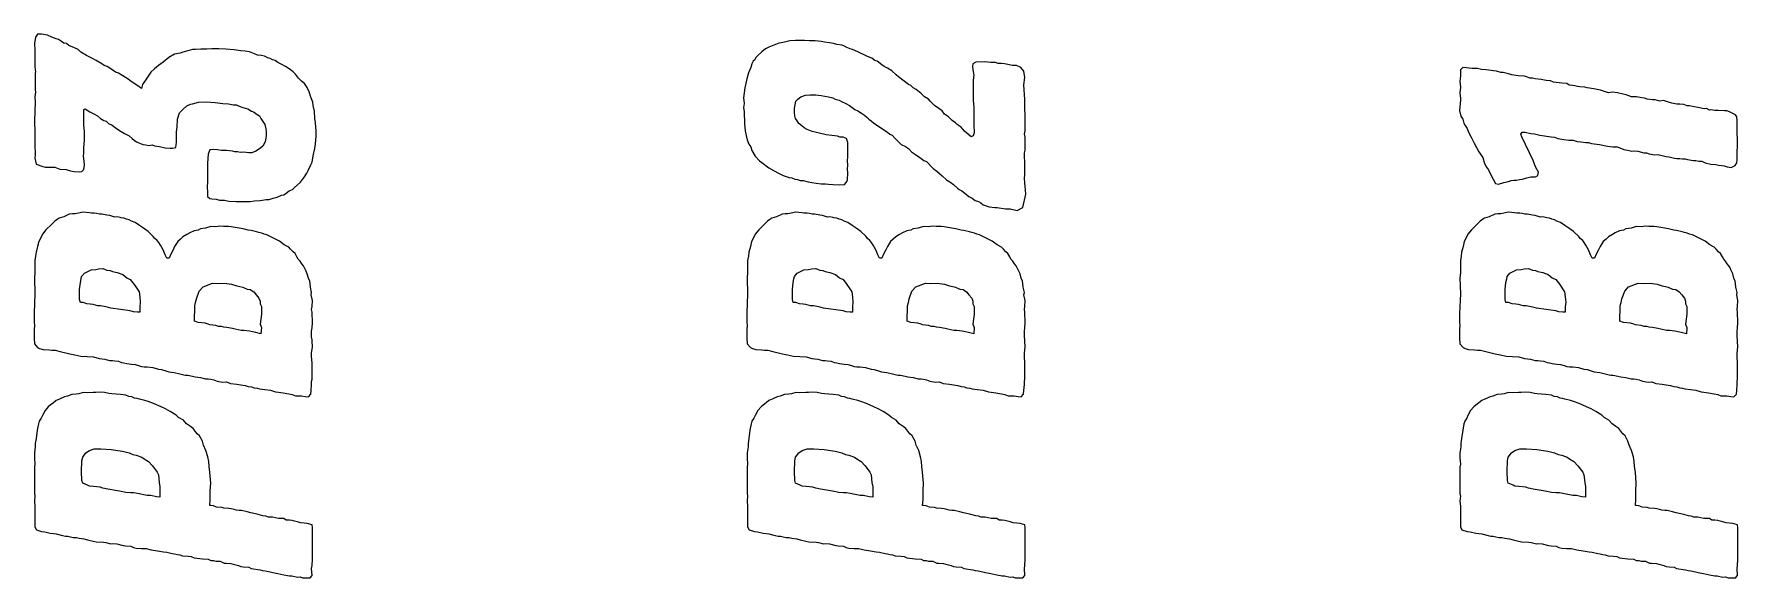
# Model space of a CAD drawing. Extents: x 21.5 to 68.8, y -31.2 to -10.6.
# Drawn here: x 51.97 to 58.04, y -31.17 to -29.24 of the extents above; entities that cross this region are included whole.
import ezdxf

# ---------------------------------------------------------------- set-up
doc = ezdxf.new("R2010")
doc.units = 0
doc.layers.add('Special_Silkscreen_Paths', color=7, linetype='CONTINUOUS')

msp = doc.modelspace()

# ---------------------------------------------------------------- linework, layer by layer
at = {"layer": 'Special_Silkscreen_Paths', "color": 7}
for points in [[(51.974049, -29.246514), (51.969816, -29.269091), (51.971227, -29.29308), (51.971227, -29.352347), (51.974049, -29.370691), (51.972638, -29.374925), (51.972638, -29.434191), (51.974049, -29.442658), (51.971227, -29.45818), (51.972638, -29.476525), (51.969816, -29.545669), (51.971227, -29.583769), (51.971227, -29.640213), (51.972638, -29.652913), (51.972638, -29.665613), (51.971227, -29.676902), (51.97546, -29.698069), (51.999449, -29.706535), (52.007916, -29.709358), (52.041783, -29.709358), (52.060127, -29.716413), (52.082705, -29.717824), (52.098227, -29.722058), (52.110927, -29.72488), (52.129271, -29.726291), (52.139149, -29.72488), (52.146205, -29.717824), (52.147616, -29.700891), (52.146205, -29.678313), (52.144794, -29.669847), (52.146205, -29.658558), (52.146205, -29.640213), (52.147616, -29.613402), (52.147616, -29.582358), (52.146205, -29.55978), (52.146205, -29.503336), (52.150438, -29.501924), (52.167371, -29.511802), (52.181482, -29.518858), (52.194182, -29.525913), (52.205471, -29.535791), (52.21676, -29.542847), (52.225227, -29.545669), (52.233693, -29.554136), (52.246393, -29.55978), (52.257682, -29.568247), (52.273205, -29.578124), (52.290138, -29.589413), (52.307071, -29.59788), (52.31836, -29.607758), (52.325416, -29.613402), (52.333882, -29.619047), (52.35646, -29.628924), (52.366338, -29.630335), (52.377627, -29.631747), (52.388916, -29.630335), (52.397382, -29.633158), (52.405849, -29.634569), (52.415727, -29.63598), (52.435482, -29.640213), (52.453827, -29.641624), (52.462293, -29.641624), (52.473582, -29.638802), (52.476404, -29.620458), (52.476404, -29.583769), (52.477815, -29.566836), (52.479227, -29.538613), (52.486282, -29.516036), (52.498982, -29.503336), (52.513093, -29.490636), (52.525793, -29.484991), (52.532849, -29.48358), (52.554015, -29.477936), (52.582238, -29.476525), (52.613282, -29.479347), (52.641504, -29.482169), (52.66126, -29.48358), (52.678193, -29.487813), (52.689482, -29.487813), (52.69936, -29.492047), (52.71206, -29.49628), (52.721938, -29.499102), (52.730404, -29.501924), (52.743104, -29.510391), (52.752982, -29.513213), (52.760037, -29.518858), (52.771326, -29.525913), (52.776971, -29.535791), (52.791082, -29.556958), (52.793904, -29.57248), (52.795315, -29.582358), (52.795315, -29.595058), (52.793904, -29.606347), (52.792493, -29.619047), (52.784026, -29.634569), (52.776971, -29.640213), (52.768504, -29.645858), (52.758626, -29.652913), (52.744515, -29.658558), (52.733226, -29.658558), (52.714882, -29.655735), (52.703593, -29.657147), (52.693715, -29.654324), (52.683838, -29.654324), (52.675371, -29.652913), (52.654204, -29.650091), (52.63586, -29.650091), (52.621749, -29.647269), (52.607638, -29.645858), (52.594938, -29.647269), (52.589293, -29.662791), (52.586471, -29.695247), (52.586471, -29.757335), (52.58506, -29.784146), (52.586471, -29.794024), (52.586471, -29.81378), (52.594938, -29.820835), (52.601993, -29.822246), (52.617515, -29.823658), (52.628804, -29.82648), (52.647149, -29.82648), (52.662671, -29.830713), (52.688071, -29.832124), (52.738871, -29.832124), (52.754393, -29.829302), (52.774149, -29.827891), (52.795315, -29.825069), (52.806604, -29.825069), (52.820715, -29.819424), (52.834826, -29.816602), (52.850349, -29.809546), (52.858815, -29.808135), (52.867282, -29.802491), (52.87716, -29.794024), (52.88986, -29.78838), (52.895504, -29.782735), (52.918082, -29.76298), (52.932193, -29.743224), (52.94066, -29.730524), (52.944893, -29.720647), (52.954771, -29.700891), (52.959004, -29.691013), (52.963237, -29.668435), (52.968882, -29.643035), (52.971704, -29.626102), (52.973115, -29.599291), (52.973115, -29.580947), (52.971704, -29.551313), (52.968882, -29.535791), (52.967471, -29.510391), (52.963237, -29.489224), (52.961826, -29.477936), (52.954771, -29.459591), (52.949126, -29.441247), (52.942071, -29.425725), (52.932193, -29.411613), (52.920904, -29.403147), (52.911026, -29.391858), (52.899737, -29.377747), (52.891271, -29.36928), (52.87716, -29.359402), (52.86446, -29.350936), (52.85176, -29.34388), (52.837649, -29.336825), (52.827771, -29.329769), (52.817893, -29.326947), (52.809426, -29.322714), (52.80096, -29.319891), (52.789671, -29.314247), (52.778382, -29.311425), (52.764271, -29.310014), (52.754393, -29.30578), (52.736049, -29.298725), (52.720526, -29.295902), (52.705004, -29.294491), (52.681015, -29.291669), (52.651382, -29.288847), (52.627393, -29.287436), (52.601993, -29.287436), (52.583649, -29.288847), (52.562482, -29.288847), (52.544138, -29.290258), (52.532849, -29.290258), (52.515915, -29.294491), (52.498982, -29.300136), (52.489104, -29.302958), (52.469349, -29.307191), (52.448182, -29.31848), (52.428427, -29.335414), (52.411493, -29.346702), (52.397382, -29.359402), (52.384682, -29.370691), (52.370571, -29.391858), (52.355049, -29.414436), (52.350816, -29.428547), (52.338116, -29.42008), (52.314127, -29.404558), (52.304249, -29.396091), (52.294371, -29.390447), (52.268971, -29.374925), (52.259093, -29.370691), (52.249216, -29.363636), (52.22946, -29.350936), (52.218171, -29.346702), (52.209705, -29.341058), (52.189949, -29.329769), (52.171605, -29.319891), (52.154671, -29.311425), (52.134916, -29.300136), (52.125038, -29.290258), (52.112338, -29.284614), (52.092582, -29.276147), (52.084116, -29.269091), (52.074238, -29.26768), (52.065771, -29.262036), (52.055894, -29.25498), (52.047427, -29.252158), (52.031905, -29.246514), (52.016383, -29.239458), (51.995216, -29.235225), (51.981105, -29.235225)], [(55.503237, -29.805312), (55.500415, -29.77709), (55.499004, -29.765801), (55.497593, -29.747456), (55.499004, -29.737579), (55.499004, -29.692423), (55.497593, -29.668434), (55.497593, -29.658556), (55.500415, -29.648679), (55.500415, -29.602112), (55.497593, -29.590823), (55.500415, -29.579534), (55.500415, -29.517445), (55.499004, -29.506156), (55.499004, -29.468057), (55.496182, -29.415845), (55.499004, -29.390445), (55.496182, -29.367868), (55.484893, -29.353757), (55.469371, -29.346701), (55.453848, -29.346701), (55.438326, -29.343879), (55.427037, -29.341057), (55.415749, -29.339645), (55.40446, -29.339645), (55.394582, -29.336823), (55.377649, -29.336823), (55.356482, -29.334001), (55.324026, -29.335412), (55.314149, -29.341057), (55.312737, -29.350934), (55.314149, -29.362223), (55.316971, -29.381979), (55.31556, -29.398912), (55.31556, -29.470879), (55.316971, -29.496279), (55.316971, -29.558368), (55.318382, -29.58659), (55.31556, -29.597879), (55.308504, -29.600701), (55.292982, -29.588001), (55.284515, -29.580945), (55.271815, -29.566834), (55.257704, -29.556956), (55.25206, -29.551312), (55.240771, -29.542845), (55.22666, -29.530145), (55.212549, -29.520268), (55.204082, -29.508979), (55.192793, -29.500512), (55.177271, -29.489223), (55.16316, -29.475112), (55.156104, -29.466645), (55.141993, -29.458179), (55.129293, -29.44689), (55.11236, -29.432779), (55.101071, -29.427134), (55.092604, -29.418668), (55.084138, -29.414434), (55.064382, -29.398912), (55.04886, -29.387623), (55.040393, -29.380568), (55.024871, -29.366457), (55.009349, -29.356579), (54.99806, -29.350934), (54.989593, -29.34529), (54.97266, -29.331179), (54.964193, -29.329768), (54.954316, -29.321301), (54.938793, -29.315657), (54.926093, -29.308601), (54.913393, -29.302957), (54.903516, -29.298723), (54.885171, -29.290257), (54.876704, -29.287434), (54.865416, -29.283201), (54.854127, -29.277557), (54.847071, -29.274734), (54.828727, -29.271912), (54.817438, -29.26909), (54.803327, -29.266268), (54.784982, -29.263446), (54.773693, -29.262034), (54.752527, -29.259212), (54.73136, -29.259212), (54.714427, -29.257801), (54.681971, -29.257801), (54.662216, -29.259212), (54.64246, -29.263446), (54.631171, -29.266268), (54.622705, -29.267679), (54.60436, -29.274734), (54.587427, -29.28179), (54.574727, -29.287434), (54.562027, -29.298723), (54.547916, -29.311423), (54.54086, -29.318479), (54.536627, -29.326946), (54.530983, -29.331179), (54.526749, -29.341057), (54.522516, -29.353757), (54.514049, -29.373512), (54.508405, -29.394679), (54.501349, -29.427134), (54.497116, -29.462412), (54.498527, -29.482168), (54.497116, -29.496279), (54.498527, -29.511801), (54.498527, -29.524501), (54.499938, -29.541434), (54.499938, -29.555545), (54.50276, -29.579534), (54.505583, -29.596468), (54.509816, -29.61199), (54.51546, -29.627512), (54.522516, -29.63739), (54.526749, -29.65009), (54.538038, -29.669845), (54.55356, -29.686779), (54.562027, -29.692423), (54.587427, -29.712179), (54.605771, -29.722056), (54.621294, -29.730523), (54.638227, -29.73899), (54.659394, -29.746045), (54.669271, -29.747456), (54.679149, -29.75169), (54.689027, -29.753101), (54.698905, -29.757334), (54.708782, -29.757334), (54.727127, -29.761567), (54.739827, -29.76439), (54.755349, -29.765801), (54.773693, -29.768623), (54.789216, -29.768623), (54.799093, -29.770034), (54.816027, -29.771445), (54.837193, -29.772856), (54.856949, -29.771445), (54.864005, -29.762978), (54.866827, -29.754512), (54.868238, -29.730523), (54.866827, -29.715001), (54.868238, -29.703712), (54.866827, -29.685367), (54.868238, -29.674079), (54.868238, -29.621867), (54.864005, -29.607756), (54.851305, -29.602112), (54.841427, -29.602112), (54.831549, -29.59929), (54.811793, -29.596468), (54.790627, -29.593645), (54.766638, -29.588001), (54.752527, -29.585179), (54.741238, -29.582356), (54.722894, -29.575301), (54.713016, -29.569656), (54.704549, -29.562601), (54.69326, -29.554134), (54.687616, -29.544256), (54.681971, -29.53579), (54.679149, -29.525912), (54.677738, -29.514623), (54.677738, -29.499101), (54.68056, -29.487812), (54.683382, -29.473701), (54.690438, -29.466645), (54.700316, -29.458179), (54.717249, -29.452534), (54.732771, -29.451123), (54.753938, -29.451123), (54.773693, -29.453945), (54.799093, -29.458179), (54.814616, -29.462412), (54.823082, -29.466645), (54.837193, -29.470879), (54.84566, -29.475112), (54.861182, -29.482168), (54.873882, -29.489223), (54.893638, -29.503334), (54.903516, -29.508979), (54.917627, -29.517445), (54.927504, -29.524501), (54.935971, -29.531556), (54.943027, -29.538612), (54.951493, -29.544256), (54.95996, -29.551312), (54.975482, -29.562601), (55.009349, -29.585179), (55.017815, -29.592234), (55.026282, -29.595056), (55.037571, -29.607756), (55.058738, -29.628923), (55.07426, -29.635979), (55.084138, -29.643034), (55.095427, -29.654323), (55.109538, -29.664201), (55.12506, -29.67549), (55.139171, -29.685367), (55.149049, -29.689601), (55.173038, -29.71359), (55.185738, -29.723467), (55.204082, -29.740401), (55.219604, -29.754512), (55.232304, -29.761567), (55.245004, -29.771445), (55.259115, -29.784145), (55.26476, -29.788378), (55.274638, -29.794023), (55.285926, -29.80249), (55.300037, -29.813778), (55.311326, -29.819423), (55.322615, -29.82789), (55.333904, -29.832123), (55.342371, -29.836356), (55.350837, -29.843412), (55.372004, -29.850467), (55.39176, -29.85329), (55.400226, -29.85329), (55.42986, -29.857523), (55.446793, -29.857523), (55.472193, -29.863167), (55.491948, -29.85329)], [(57.051227, -29.362223), (57.051227, -29.38339), (57.049816, -29.403146), (57.051227, -29.424312), (57.049816, -29.444068), (57.051227, -29.465234), (57.051227, -29.469468), (57.048405, -29.507568), (57.052638, -29.527323), (57.059694, -29.538612), (57.063927, -29.552723), (57.06816, -29.56119), (57.075216, -29.571068), (57.08086, -29.585179), (57.089327, -29.602112), (57.100616, -29.623279), (57.117549, -29.654323), (57.13166, -29.67549), (57.137305, -29.696656), (57.14436, -29.709356), (57.151416, -29.719234), (57.159882, -29.736168), (57.176816, -29.767212), (57.186694, -29.770034), (57.206449, -29.76439), (57.223382, -29.760156), (57.231849, -29.757334), (57.241727, -29.755923), (57.251605, -29.755923), (57.261482, -29.753101), (57.272771, -29.75169), (57.288293, -29.747456), (57.302405, -29.743223), (57.319338, -29.743223), (57.327805, -29.73899), (57.329216, -29.727701), (57.319338, -29.707945), (57.310871, -29.685368), (57.269949, -29.600701), (57.267127, -29.592234), (57.27136, -29.585179), (57.282649, -29.585179), (57.302405, -29.589412), (57.315105, -29.590823), (57.33486, -29.595057), (57.374371, -29.600701), (57.387071, -29.602112), (57.39836, -29.607757), (57.419527, -29.610579), (57.437871, -29.613401), (57.453393, -29.613401), (57.467504, -29.617634), (57.480204, -29.619045), (57.498549, -29.621868), (57.508427, -29.621868), (57.518304, -29.62469), (57.546527, -29.628923), (57.57616, -29.634568), (57.594504, -29.63739), (57.610027, -29.63739), (57.625549, -29.643034), (57.634015, -29.645857), (57.65236, -29.65009), (57.662238, -29.652912), (57.673527, -29.651501), (57.683404, -29.652912), (57.704571, -29.658557), (57.714449, -29.658557), (57.724326, -29.661379), (57.744082, -29.665612), (57.75396, -29.664201), (57.765249, -29.667023), (57.785004, -29.671257), (57.794882, -29.672668), (57.814638, -29.676901), (57.823104, -29.678312), (57.832982, -29.678312), (57.84286, -29.679723), (57.852737, -29.679723), (57.861204, -29.682545), (57.88096, -29.685368), (57.890837, -29.685368), (57.900715, -29.68819), (57.912004, -29.68819), (57.923293, -29.693834), (57.94446, -29.698068), (57.961393, -29.699479), (57.971271, -29.702301), (57.98256, -29.703712), (57.991026, -29.705123), (58.002315, -29.707945), (58.016426, -29.710768), (58.030537, -29.703712), (58.036182, -29.693834), (58.037593, -29.682545), (58.037593, -29.648679), (58.039004, -29.638801), (58.039004, -29.607757), (58.037593, -29.592234), (58.037593, -29.545668), (58.036182, -29.530146), (58.031948, -29.52309), (58.017837, -29.516034), (58.010782, -29.511801), (58.000904, -29.508979), (57.992437, -29.508979), (57.96986, -29.507568), (57.958571, -29.507568), (57.94446, -29.504746), (57.938815, -29.506157), (57.928937, -29.500512), (57.920471, -29.501923), (57.903537, -29.49769), (57.878137, -29.493457), (57.86826, -29.490634), (57.859793, -29.490634), (57.847093, -29.486401), (57.832982, -29.48499), (57.823104, -29.48499), (57.80476, -29.480757), (57.789238, -29.476523), (57.775126, -29.47229), (57.762426, -29.473701), (57.745493, -29.469468), (57.735615, -29.469468), (57.717271, -29.466646), (57.707393, -29.463823), (57.697515, -29.462412), (57.679171, -29.458179), (57.660827, -29.458179), (57.642482, -29.451123), (57.631193, -29.449712), (57.611438, -29.444068), (57.593093, -29.442657), (57.578982, -29.444068), (57.55076, -29.435601), (57.526771, -29.429957), (57.502782, -29.427134), (57.494316, -29.424312), (57.477382, -29.422901), (57.468916, -29.42149), (57.459038, -29.420079), (57.450571, -29.418668), (57.439282, -29.417257), (57.430816, -29.411612), (57.412471, -29.410201), (57.382838, -29.405968), (57.37296, -29.401734), (57.357438, -29.400323), (57.339093, -29.397501), (57.317927, -29.394679), (57.308049, -29.391857), (57.299582, -29.391857), (57.279827, -29.384801), (57.257249, -29.38339), (57.234671, -29.380568), (57.223382, -29.376335), (57.203627, -29.372101), (57.19516, -29.372101), (57.179638, -29.367868), (57.16976, -29.366457), (57.152827, -29.363635), (57.142949, -29.362223), (57.126016, -29.360812), (57.111905, -29.35799), (57.09356, -29.35799), (57.072394, -29.355168), (57.059694, -29.353757)], [(52.960415, -30.349999), (52.959004, -30.328832), (52.959004, -30.324599), (52.957593, -30.31331), (52.957593, -30.293555), (52.959004, -30.282266), (52.960415, -30.263921), (52.959004, -30.225821), (52.957593, -30.215943), (52.959004, -30.206066), (52.960415, -30.184899), (52.956182, -30.163732), (52.957593, -30.155266), (52.95336, -30.136921), (52.951948, -30.124221), (52.950537, -30.115755), (52.946304, -30.104466), (52.942071, -30.088944), (52.936426, -30.077655), (52.932193, -30.067777), (52.92796, -30.060721), (52.922315, -30.053666), (52.916671, -30.043788), (52.909615, -30.036732), (52.905382, -30.028266), (52.898326, -30.016977), (52.891271, -30.011333), (52.882804, -30.001455), (52.875749, -29.994399), (52.860226, -29.985933), (52.843293, -29.973233), (52.798137, -29.950655), (52.78826, -29.947833), (52.779793, -29.94501), (52.769915, -29.942188), (52.761449, -29.939366), (52.741693, -29.935133), (52.731815, -29.933721), (52.713471, -29.929488), (52.692304, -29.925255), (52.671138, -29.922433), (52.66126, -29.921021), (52.642915, -29.921021), (52.630215, -29.91961), (52.616104, -29.922433), (52.59776, -29.921021), (52.579415, -29.926666), (52.561071, -29.929488), (52.552604, -29.933721), (52.538493, -29.936544), (52.522971, -29.943599), (52.513093, -29.949244), (52.498982, -29.95771), (52.490515, -29.966177), (52.480638, -29.974644), (52.469349, -29.991577), (52.463704, -30.004277), (52.455238, -30.019799), (52.449593, -30.03391), (52.441127, -30.03391), (52.435482, -30.02121), (52.428427, -30.004277), (52.418549, -29.987344), (52.412904, -29.977466), (52.40726, -29.97041), (52.398793, -29.963355), (52.393149, -29.956299), (52.374804, -29.937955), (52.357871, -29.926666), (52.34376, -29.916788), (52.328238, -29.90691), (52.315538, -29.901266), (52.307071, -29.897033), (52.297193, -29.89421), (52.288727, -29.891388), (52.278849, -29.889977), (52.274616, -29.888566), (52.264738, -29.885744), (52.256271, -29.887155), (52.237927, -29.88151), (52.228049, -29.880099), (52.209705, -29.877277), (52.201238, -29.877277), (52.19136, -29.874455), (52.182894, -29.873044), (52.173016, -29.873044), (52.164549, -29.871633), (52.143382, -29.870222), (52.126449, -29.873044), (52.11516, -29.875866), (52.105282, -29.875866), (52.093994, -29.877277), (52.074238, -29.885744), (52.057305, -29.891388), (52.050249, -29.895621), (52.041783, -29.901266), (52.030494, -29.913966), (52.010738, -29.93231), (51.998038, -29.947833), (51.992394, -29.960533), (51.985338, -29.974644), (51.981105, -29.991577), (51.97546, -30.012744), (51.974049, -30.026855), (51.971227, -30.042377), (51.971227, -30.08471), (51.969816, -30.104466), (51.971227, -30.16091), (51.968405, -30.230055), (51.968405, -30.259688), (51.969816, -30.27521), (51.968405, -30.283677), (51.968405, -30.318954), (51.969816, -30.33871), (51.981105, -30.35141), (51.98816, -30.355643), (52.00086, -30.358466), (52.022027, -30.359877), (52.031905, -30.361288), (52.043194, -30.361288), (52.061538, -30.365521), (52.095405, -30.373988), (52.113749, -30.378221), (52.134916, -30.382454), (52.180071, -30.385277), (52.199827, -30.390921), (52.220993, -30.393743), (52.22946, -30.395154), (52.237927, -30.397977), (52.247805, -30.397977), (52.256271, -30.399388), (52.268971, -30.400799), (52.28026, -30.405032), (52.288727, -30.406443), (52.298605, -30.409266), (52.315538, -30.410677), (52.328238, -30.412088), (52.340938, -30.416321), (52.350816, -30.419143), (52.360693, -30.420554), (52.371982, -30.420554), (52.391738, -30.423377), (52.411493, -30.429021), (52.422782, -30.430432), (52.441127, -30.436077), (52.448182, -30.438899), (52.467938, -30.44031), (52.487693, -30.445954), (52.501804, -30.448777), (52.507449, -30.450188), (52.515915, -30.450188), (52.532849, -30.454421), (52.542727, -30.455832), (52.561071, -30.458654), (52.579415, -30.462888), (52.589293, -30.462888), (52.59776, -30.464299), (52.609049, -30.467121), (52.620338, -30.471354), (52.640093, -30.475588), (52.654204, -30.474177), (52.668315, -30.479821), (52.690893, -30.482643), (52.71206, -30.485465), (52.720526, -30.486877), (52.731815, -30.49111), (52.743104, -30.492521), (52.752982, -30.495343), (52.76286, -30.496754), (52.771326, -30.499577), (52.791082, -30.500988), (52.810837, -30.50381), (52.829182, -30.509454), (52.83906, -30.510865), (52.855993, -30.513688), (52.875749, -30.51651), (52.888449, -30.519332), (52.899737, -30.523565), (52.920904, -30.523565), (52.935015, -30.526388), (52.946304, -30.527799), (52.954771, -30.517921), (52.956182, -30.505221), (52.957593, -30.484054), (52.957593, -30.472765), (52.959004, -30.464299), (52.959004, -30.406443), (52.957593, -30.383866), (52.957593, -30.372577)], [(55.500415, -30.349999), (55.499004, -30.328832), (55.499004, -30.324599), (55.497593, -30.31331), (55.497593, -30.293555), (55.499004, -30.282266), (55.500415, -30.263921), (55.499004, -30.225821), (55.497593, -30.215943), (55.499004, -30.206066), (55.500415, -30.184899), (55.496182, -30.163732), (55.497593, -30.155266), (55.49336, -30.136921), (55.491948, -30.124221), (55.490537, -30.115755), (55.486304, -30.104466), (55.482071, -30.088944), (55.476426, -30.077655), (55.472193, -30.067777), (55.46796, -30.060721), (55.462315, -30.053666), (55.456671, -30.043788), (55.449615, -30.036732), (55.445382, -30.028266), (55.438326, -30.016977), (55.431271, -30.011333), (55.422804, -30.001455), (55.415749, -29.994399), (55.400226, -29.985933), (55.383293, -29.973233), (55.338137, -29.950655), (55.32826, -29.947833), (55.319793, -29.94501), (55.309915, -29.942188), (55.301449, -29.939366), (55.281693, -29.935133), (55.271815, -29.933721), (55.253471, -29.929488), (55.232304, -29.925255), (55.211138, -29.922433), (55.20126, -29.921021), (55.182915, -29.921021), (55.170215, -29.91961), (55.156104, -29.922433), (55.13776, -29.921021), (55.119415, -29.926666), (55.101071, -29.929488), (55.092604, -29.933721), (55.078493, -29.936544), (55.062971, -29.943599), (55.053093, -29.949244), (55.038982, -29.95771), (55.030515, -29.966177), (55.020638, -29.974644), (55.009349, -29.991577), (55.003704, -30.004277), (54.995238, -30.019799), (54.989593, -30.03391), (54.981127, -30.03391), (54.975482, -30.02121), (54.968427, -30.004277), (54.958549, -29.987344), (54.952904, -29.977466), (54.94726, -29.97041), (54.938793, -29.963355), (54.933149, -29.956299), (54.914804, -29.937955), (54.897871, -29.926666), (54.88376, -29.916788), (54.868238, -29.90691), (54.855538, -29.901266), (54.847071, -29.897033), (54.837193, -29.89421), (54.828727, -29.891388), (54.818849, -29.889977), (54.814616, -29.888566), (54.804738, -29.885744), (54.796271, -29.887155), (54.777927, -29.88151), (54.768049, -29.880099), (54.749705, -29.877277), (54.741238, -29.877277), (54.73136, -29.874455), (54.722894, -29.873044), (54.713016, -29.873044), (54.704549, -29.871633), (54.683382, -29.870222), (54.666449, -29.873044), (54.65516, -29.875866), (54.645282, -29.875866), (54.633994, -29.877277), (54.614238, -29.885744), (54.597305, -29.891388), (54.590249, -29.895621), (54.581783, -29.901266), (54.570494, -29.913966), (54.550738, -29.93231), (54.538038, -29.947833), (54.532394, -29.960533), (54.525338, -29.974644), (54.521105, -29.991577), (54.51546, -30.012744), (54.514049, -30.026855), (54.511227, -30.042377), (54.511227, -30.08471), (54.509816, -30.104466), (54.511227, -30.16091), (54.508405, -30.230055), (54.508405, -30.259688), (54.509816, -30.27521), (54.508405, -30.283677), (54.508405, -30.318954), (54.509816, -30.33871), (54.521105, -30.35141), (54.52816, -30.355643), (54.54086, -30.358466), (54.562027, -30.359877), (54.571905, -30.361288), (54.583194, -30.361288), (54.601538, -30.365521), (54.635405, -30.373988), (54.653749, -30.378221), (54.674916, -30.382454), (54.720071, -30.385277), (54.739827, -30.390921), (54.760993, -30.393743), (54.76946, -30.395154), (54.777927, -30.397977), (54.787805, -30.397977), (54.796271, -30.399388), (54.808971, -30.400799), (54.82026, -30.405032), (54.828727, -30.406443), (54.838605, -30.409266), (54.855538, -30.410677), (54.868238, -30.412088), (54.880938, -30.416321), (54.890816, -30.419143), (54.900693, -30.420554), (54.911982, -30.420554), (54.931738, -30.423377), (54.951493, -30.429021), (54.962782, -30.430432), (54.981127, -30.436077), (54.988182, -30.438899), (55.007938, -30.44031), (55.027693, -30.445954), (55.041804, -30.448777), (55.047449, -30.450188), (55.055915, -30.450188), (55.072849, -30.454421), (55.082727, -30.455832), (55.101071, -30.458654), (55.119415, -30.462888), (55.129293, -30.462888), (55.13776, -30.464299), (55.149049, -30.467121), (55.160338, -30.471354), (55.180093, -30.475588), (55.194204, -30.474177), (55.208315, -30.479821), (55.230893, -30.482643), (55.25206, -30.485465), (55.260526, -30.486877), (55.271815, -30.49111), (55.283104, -30.492521), (55.292982, -30.495343), (55.30286, -30.496754), (55.311326, -30.499577), (55.331082, -30.500988), (55.350837, -30.50381), (55.369182, -30.509454), (55.37906, -30.510865), (55.395993, -30.513688), (55.415749, -30.51651), (55.428449, -30.519332), (55.439737, -30.523565), (55.460904, -30.523565), (55.475015, -30.526388), (55.486304, -30.527799), (55.494771, -30.517921), (55.496182, -30.505221), (55.497593, -30.484054), (55.497593, -30.472765), (55.499004, -30.464299), (55.499004, -30.406443), (55.497593, -30.383866), (55.497593, -30.372577)], [(58.040415, -30.349999), (58.039004, -30.328832), (58.039004, -30.324599), (58.037593, -30.31331), (58.037593, -30.293555), (58.039004, -30.282266), (58.040415, -30.263921), (58.039004, -30.225821), (58.037593, -30.215943), (58.039004, -30.206066), (58.040415, -30.184899), (58.036182, -30.163732), (58.037593, -30.155266), (58.03336, -30.136921), (58.031948, -30.124221), (58.030537, -30.115755), (58.026304, -30.104466), (58.022071, -30.088944), (58.016426, -30.077655), (58.012193, -30.067777), (58.00796, -30.060721), (58.002315, -30.053666), (57.996671, -30.043788), (57.989615, -30.036732), (57.985382, -30.028266), (57.978326, -30.016977), (57.971271, -30.011333), (57.962804, -30.001455), (57.955749, -29.994399), (57.940226, -29.985933), (57.923293, -29.973233), (57.878137, -29.950655), (57.86826, -29.947833), (57.859793, -29.94501), (57.849915, -29.942188), (57.841449, -29.939366), (57.821693, -29.935133), (57.811815, -29.933721), (57.793471, -29.929488), (57.772304, -29.925255), (57.751138, -29.922433), (57.74126, -29.921021), (57.722915, -29.921021), (57.710215, -29.91961), (57.696104, -29.922433), (57.67776, -29.921021), (57.659415, -29.926666), (57.641071, -29.929488), (57.632604, -29.933721), (57.618493, -29.936544), (57.602971, -29.943599), (57.593093, -29.949244), (57.578982, -29.95771), (57.570515, -29.966177), (57.560638, -29.974644), (57.549349, -29.991577), (57.543704, -30.004277), (57.535238, -30.019799), (57.529593, -30.03391), (57.521127, -30.03391), (57.515482, -30.02121), (57.508427, -30.004277), (57.498549, -29.987344), (57.492904, -29.977466), (57.48726, -29.97041), (57.478793, -29.963355), (57.473149, -29.956299), (57.454804, -29.937955), (57.437871, -29.926666), (57.42376, -29.916788), (57.408238, -29.90691), (57.395538, -29.901266), (57.387071, -29.897033), (57.377193, -29.89421), (57.368727, -29.891388), (57.358849, -29.889977), (57.354616, -29.888566), (57.344738, -29.885744), (57.336271, -29.887155), (57.317927, -29.88151), (57.308049, -29.880099), (57.289705, -29.877277), (57.281238, -29.877277), (57.27136, -29.874455), (57.262894, -29.873044), (57.253016, -29.873044), (57.244549, -29.871633), (57.223382, -29.870222), (57.206449, -29.873044), (57.19516, -29.875866), (57.185282, -29.875866), (57.173994, -29.877277), (57.154238, -29.885744), (57.137305, -29.891388), (57.130249, -29.895621), (57.121783, -29.901266), (57.110494, -29.913966), (57.090738, -29.93231), (57.078038, -29.947833), (57.072394, -29.960533), (57.065338, -29.974644), (57.061105, -29.991577), (57.05546, -30.012744), (57.054049, -30.026855), (57.051227, -30.042377), (57.051227, -30.08471), (57.049816, -30.104466), (57.051227, -30.16091), (57.048405, -30.230055), (57.048405, -30.259688), (57.049816, -30.27521), (57.048405, -30.283677), (57.048405, -30.318954), (57.049816, -30.33871), (57.061105, -30.35141), (57.06816, -30.355643), (57.08086, -30.358466), (57.102027, -30.359877), (57.111905, -30.361288), (57.123194, -30.361288), (57.141538, -30.365521), (57.175405, -30.373988), (57.193749, -30.378221), (57.214916, -30.382454), (57.260071, -30.385277), (57.279827, -30.390921), (57.300993, -30.393743), (57.30946, -30.395154), (57.317927, -30.397977), (57.327805, -30.397977), (57.336271, -30.399388), (57.348971, -30.400799), (57.36026, -30.405032), (57.368727, -30.406443), (57.378605, -30.409266), (57.395538, -30.410677), (57.408238, -30.412088), (57.420938, -30.416321), (57.430816, -30.419143), (57.440693, -30.420554), (57.451982, -30.420554), (57.471738, -30.423377), (57.491493, -30.429021), (57.502782, -30.430432), (57.521127, -30.436077), (57.528182, -30.438899), (57.547938, -30.44031), (57.567693, -30.445954), (57.581804, -30.448777), (57.587449, -30.450188), (57.595915, -30.450188), (57.612849, -30.454421), (57.622727, -30.455832), (57.641071, -30.458654), (57.659415, -30.462888), (57.669293, -30.462888), (57.67776, -30.464299), (57.689049, -30.467121), (57.700338, -30.471354), (57.720093, -30.475588), (57.734204, -30.474177), (57.748315, -30.479821), (57.770893, -30.482643), (57.79206, -30.485465), (57.800526, -30.486877), (57.811815, -30.49111), (57.823104, -30.492521), (57.832982, -30.495343), (57.84286, -30.496754), (57.851326, -30.499577), (57.871082, -30.500988), (57.890837, -30.50381), (57.909182, -30.509454), (57.91906, -30.510865), (57.935993, -30.513688), (57.955749, -30.51651), (57.968449, -30.519332), (57.979737, -30.523565), (58.000904, -30.523565), (58.015015, -30.526388), (58.026304, -30.527799), (58.034771, -30.517921), (58.036182, -30.505221), (58.037593, -30.484054), (58.037593, -30.472765), (58.039004, -30.464299), (58.039004, -30.406443), (58.037593, -30.383866), (58.037593, -30.372577)], [(52.346582, -30.190543), (52.345171, -30.207477), (52.345171, -30.225821), (52.336704, -30.225821), (52.322593, -30.22441), (52.311305, -30.221588), (52.24216, -30.21171), (52.233693, -30.208888), (52.223816, -30.207477), (52.205471, -30.203243), (52.195593, -30.203243), (52.17866, -30.19901), (52.168782, -30.197599), (52.156082, -30.196188), (52.143382, -30.191955), (52.133505, -30.191955), (52.130682, -30.180666), (52.130682, -30.145388), (52.133505, -30.119988), (52.136327, -30.107288), (52.137738, -30.098821), (52.147616, -30.087532), (52.154671, -30.083299), (52.171605, -30.074832), (52.188538, -30.073421), (52.198416, -30.07201), (52.213938, -30.070599), (52.228049, -30.076244), (52.239338, -30.077655), (52.247805, -30.080477), (52.264738, -30.08471), (52.284493, -30.091766), (52.298605, -30.103055), (52.311305, -30.11011), (52.325416, -30.127044), (52.335293, -30.142566), (52.342349, -30.153855), (52.345171, -30.170788)], [(54.886582, -30.190543), (54.885171, -30.207477), (54.885171, -30.225821), (54.876704, -30.225821), (54.862593, -30.22441), (54.851305, -30.221588), (54.78216, -30.21171), (54.773693, -30.208888), (54.763816, -30.207477), (54.745471, -30.203243), (54.735593, -30.203243), (54.71866, -30.19901), (54.708782, -30.197599), (54.696082, -30.196188), (54.683382, -30.191955), (54.673505, -30.191955), (54.670682, -30.180666), (54.670682, -30.145388), (54.673505, -30.119988), (54.676327, -30.107288), (54.677738, -30.098821), (54.687616, -30.087532), (54.694671, -30.083299), (54.711605, -30.074832), (54.728538, -30.073421), (54.738416, -30.07201), (54.753938, -30.070599), (54.768049, -30.076244), (54.779338, -30.077655), (54.787805, -30.080477), (54.804738, -30.08471), (54.824493, -30.091766), (54.838605, -30.103055), (54.851305, -30.11011), (54.865416, -30.127044), (54.875293, -30.142566), (54.882349, -30.153855), (54.885171, -30.170788)], [(57.426582, -30.190543), (57.425171, -30.207477), (57.425171, -30.225821), (57.416704, -30.225821), (57.402593, -30.22441), (57.391305, -30.221588), (57.32216, -30.21171), (57.313693, -30.208888), (57.303816, -30.207477), (57.285471, -30.203243), (57.275593, -30.203243), (57.25866, -30.19901), (57.248782, -30.197599), (57.236082, -30.196188), (57.223382, -30.191955), (57.213505, -30.191955), (57.210682, -30.180666), (57.210682, -30.145388), (57.213505, -30.119988), (57.216327, -30.107288), (57.217738, -30.098821), (57.227616, -30.087532), (57.234671, -30.083299), (57.251605, -30.074832), (57.268538, -30.073421), (57.278416, -30.07201), (57.293938, -30.070599), (57.308049, -30.076244), (57.319338, -30.077655), (57.327805, -30.080477), (57.344738, -30.08471), (57.364493, -30.091766), (57.378605, -30.103055), (57.391305, -30.11011), (57.405416, -30.127044), (57.415293, -30.142566), (57.422349, -30.153855), (57.425171, -30.170788)], [(52.778382, -30.280855), (52.776971, -30.303432), (52.758626, -30.297788), (52.747338, -30.296377), (52.736049, -30.293555), (52.716293, -30.290732), (52.706415, -30.290732), (52.685249, -30.286499), (52.675371, -30.283677), (52.655615, -30.280855), (52.644326, -30.279443), (52.63586, -30.276621), (52.625982, -30.276621), (52.616104, -30.273799), (52.594938, -30.270977), (52.589293, -30.268155), (52.578004, -30.265332), (52.552604, -30.26251), (52.539904, -30.258277), (52.539904, -30.238521), (52.541315, -30.222999), (52.541315, -30.203243), (52.544138, -30.191955), (52.54696, -30.177843), (52.556838, -30.151032), (52.570949, -30.13551), (52.604815, -30.12281), (52.62316, -30.124221), (52.647149, -30.12281), (52.672549, -30.125632), (52.690893, -30.132688), (52.702182, -30.134099), (52.71206, -30.136921), (52.727582, -30.143977), (52.738871, -30.145388), (52.751571, -30.153855), (52.760037, -30.163732), (52.769915, -30.176432), (52.774149, -30.18631), (52.774149, -30.196188), (52.778382, -30.206066), (52.778382, -30.232877), (52.774149, -30.268155)], [(55.318382, -30.280855), (55.316971, -30.303432), (55.298626, -30.297788), (55.287338, -30.296377), (55.276049, -30.293555), (55.256293, -30.290732), (55.246415, -30.290732), (55.225249, -30.286499), (55.215371, -30.283677), (55.195615, -30.280855), (55.184326, -30.279443), (55.17586, -30.276621), (55.165982, -30.276621), (55.156104, -30.273799), (55.134938, -30.270977), (55.129293, -30.268155), (55.118004, -30.265332), (55.092604, -30.26251), (55.079904, -30.258277), (55.079904, -30.238521), (55.081315, -30.222999), (55.081315, -30.203243), (55.084138, -30.191955), (55.08696, -30.177843), (55.096838, -30.151032), (55.110949, -30.13551), (55.144815, -30.12281), (55.16316, -30.124221), (55.187149, -30.12281), (55.212549, -30.125632), (55.230893, -30.132688), (55.242182, -30.134099), (55.25206, -30.136921), (55.267582, -30.143977), (55.278871, -30.145388), (55.291571, -30.153855), (55.300037, -30.163732), (55.309915, -30.176432), (55.314149, -30.18631), (55.314149, -30.196188), (55.318382, -30.206066), (55.318382, -30.232877), (55.314149, -30.268155)], [(57.858382, -30.280855), (57.856971, -30.303432), (57.838626, -30.297788), (57.827338, -30.296377), (57.816049, -30.293555), (57.796293, -30.290732), (57.786415, -30.290732), (57.765249, -30.286499), (57.755371, -30.283677), (57.735615, -30.280855), (57.724326, -30.279443), (57.71586, -30.276621), (57.705982, -30.276621), (57.696104, -30.273799), (57.674938, -30.270977), (57.669293, -30.268155), (57.658004, -30.265332), (57.632604, -30.26251), (57.619904, -30.258277), (57.619904, -30.238521), (57.621315, -30.222999), (57.621315, -30.203243), (57.624138, -30.191955), (57.62696, -30.177843), (57.636838, -30.151032), (57.650949, -30.13551), (57.684815, -30.12281), (57.70316, -30.124221), (57.727149, -30.12281), (57.752549, -30.125632), (57.770893, -30.132688), (57.782182, -30.134099), (57.79206, -30.136921), (57.807582, -30.143977), (57.818871, -30.145388), (57.831571, -30.153855), (57.840037, -30.163732), (57.849915, -30.176432), (57.854149, -30.18631), (57.854149, -30.196188), (57.858382, -30.206066), (57.858382, -30.232877), (57.854149, -30.268155)], [(52.960415, -31.106351), (52.960415, -30.993463), (52.959004, -30.983585), (52.942071, -30.979352), (52.930782, -30.97794), (52.918082, -30.976529), (52.906793, -30.972296), (52.896915, -30.970885), (52.888449, -30.968063), (52.878571, -30.966652), (52.867282, -30.966652), (52.858815, -30.961007), (52.83906, -30.961007), (52.817893, -30.956774), (52.803782, -30.956774), (52.793904, -30.95254), (52.784026, -30.951129), (52.767093, -30.946896), (52.757215, -30.944074), (52.740282, -30.941252), (52.727582, -30.937018), (52.707826, -30.932785), (52.69936, -30.932785), (52.689482, -30.931374), (52.681015, -30.928552), (52.671138, -30.92714), (52.662671, -30.925729), (52.644326, -30.924318), (52.637271, -30.921496), (52.618926, -30.920085), (52.607638, -30.915852), (52.59776, -30.91444), (52.594938, -30.91444), (52.596349, -30.893274), (52.596349, -30.862229), (52.59776, -30.835418), (52.594938, -30.795907), (52.592115, -30.776152), (52.590704, -30.757807), (52.587882, -30.740874), (52.580827, -30.718296), (52.57236, -30.699952), (52.568127, -30.685841), (52.558249, -30.666085), (52.549782, -30.65903), (52.535671, -30.640685), (52.525793, -30.63363), (52.511682, -30.623752), (52.500393, -30.611052), (52.48346, -30.601174), (52.474993, -30.592707), (52.453827, -30.580007), (52.436893, -30.57013), (52.421371, -30.563074), (52.39456, -30.551785), (52.374804, -30.54473), (52.363516, -30.540496), (52.34376, -30.536263), (52.335293, -30.533441), (52.326827, -30.53203), (52.316949, -30.527796), (52.30566, -30.526385), (52.295782, -30.522152), (52.276027, -30.51933), (52.244982, -30.516507), (52.235105, -30.515096), (52.219582, -30.512274), (52.20406, -30.510863), (52.188538, -30.512274), (52.17866, -30.512274), (52.157494, -30.513685), (52.143382, -30.512274), (52.12786, -30.516507), (52.117982, -30.517919), (52.10246, -30.51933), (52.086938, -30.524974), (52.07706, -30.527796), (52.058716, -30.536263), (52.047427, -30.540496), (52.037549, -30.548963), (52.02626, -30.55743), (52.019205, -30.563074), (52.007916, -30.575774), (51.998038, -30.594118), (51.993805, -30.603996), (51.986749, -30.613874), (51.983927, -30.623752), (51.979694, -30.64633), (51.97546, -30.675963), (51.972638, -30.694307), (51.972638, -30.705596), (51.969816, -30.726763), (51.969816, -30.746518), (51.971227, -30.767685), (51.969816, -30.777563), (51.969816, -30.872107), (51.971227, -30.880574), (51.969816, -30.898918), (51.971227, -30.917263), (51.971227, -30.99064), (51.976871, -31.001929), (51.995216, -31.007574), (52.006505, -31.008985), (52.02626, -31.013218), (52.037549, -31.014629), (52.047427, -31.01604), (52.070005, -31.021685), (52.079882, -31.024507), (52.088349, -31.024507), (52.098227, -31.025918), (52.108105, -31.02874), (52.119394, -31.02874), (52.129271, -31.031563), (52.146205, -31.032974), (52.158905, -31.037207), (52.17866, -31.04144), (52.189949, -31.044263), (52.215349, -31.045674), (52.223816, -31.047085), (52.24216, -31.051318), (52.247805, -31.049907), (52.263327, -31.051318), (52.285905, -31.056963), (52.294371, -31.058374), (52.312716, -31.059785), (52.322593, -31.064018), (52.332471, -31.06684), (52.350816, -31.068251), (52.367749, -31.068251), (52.386093, -31.072485), (52.408671, -31.076718), (52.429838, -31.07954), (52.441127, -31.080951), (52.460882, -31.085185), (52.469349, -31.086596), (52.479227, -31.089418), (52.487693, -31.090829), (52.497571, -31.093651), (52.517327, -31.095063), (52.528615, -31.096474), (52.538493, -31.100707), (52.568127, -31.10494), (52.589293, -31.106351), (52.59776, -31.110585), (52.607638, -31.110585), (52.616104, -31.113407), (52.631626, -31.113407), (52.645738, -31.120463), (52.652793, -31.120463), (52.669726, -31.121874), (52.678193, -31.123285), (52.696538, -31.128929), (52.705004, -31.131751), (52.714882, -31.133163), (52.733226, -31.134574), (52.741693, -31.138807), (52.774149, -31.144451), (52.782615, -31.145863), (52.792493, -31.147274), (52.809426, -31.151507), (52.819304, -31.152918), (52.837649, -31.157151), (52.858815, -31.161385), (52.878571, -31.165618), (52.887037, -31.165618), (52.906793, -31.169851), (52.916671, -31.16844), (52.925137, -31.172674), (52.951948, -31.172674), (52.959004, -31.164207), (52.957593, -31.138807), (52.959004, -31.128929)], [(55.500415, -31.106351), (55.500415, -30.993463), (55.499004, -30.983585), (55.482071, -30.979352), (55.470782, -30.97794), (55.458082, -30.976529), (55.446793, -30.972296), (55.436915, -30.970885), (55.428449, -30.968063), (55.418571, -30.966652), (55.407282, -30.966652), (55.398815, -30.961007), (55.37906, -30.961007), (55.357893, -30.956774), (55.343782, -30.956774), (55.333904, -30.95254), (55.324026, -30.951129), (55.307093, -30.946896), (55.297215, -30.944074), (55.280282, -30.941252), (55.267582, -30.937018), (55.247826, -30.932785), (55.23936, -30.932785), (55.229482, -30.931374), (55.221015, -30.928552), (55.211138, -30.92714), (55.202671, -30.925729), (55.184326, -30.924318), (55.177271, -30.921496), (55.158926, -30.920085), (55.147638, -30.915852), (55.13776, -30.91444), (55.134938, -30.91444), (55.136349, -30.893274), (55.136349, -30.862229), (55.13776, -30.835418), (55.134938, -30.795907), (55.132115, -30.776152), (55.130704, -30.757807), (55.127882, -30.740874), (55.120827, -30.718296), (55.11236, -30.699952), (55.108127, -30.685841), (55.098249, -30.666085), (55.089782, -30.65903), (55.075671, -30.640685), (55.065793, -30.63363), (55.051682, -30.623752), (55.040393, -30.611052), (55.02346, -30.601174), (55.014993, -30.592707), (54.993827, -30.580007), (54.976893, -30.57013), (54.961371, -30.563074), (54.93456, -30.551785), (54.914804, -30.54473), (54.903516, -30.540496), (54.88376, -30.536263), (54.875293, -30.533441), (54.866827, -30.53203), (54.856949, -30.527796), (54.84566, -30.526385), (54.835782, -30.522152), (54.816027, -30.51933), (54.784982, -30.516507), (54.775105, -30.515096), (54.759582, -30.512274), (54.74406, -30.510863), (54.728538, -30.512274), (54.71866, -30.512274), (54.697494, -30.513685), (54.683382, -30.512274), (54.66786, -30.516507), (54.657982, -30.517919), (54.64246, -30.51933), (54.626938, -30.524974), (54.61706, -30.527796), (54.598716, -30.536263), (54.587427, -30.540496), (54.577549, -30.548963), (54.56626, -30.55743), (54.559205, -30.563074), (54.547916, -30.575774), (54.538038, -30.594118), (54.533805, -30.603996), (54.526749, -30.613874), (54.523927, -30.623752), (54.519694, -30.64633), (54.51546, -30.675963), (54.512638, -30.694307), (54.512638, -30.705596), (54.509816, -30.726763), (54.509816, -30.746518), (54.511227, -30.767685), (54.509816, -30.777563), (54.509816, -30.872107), (54.511227, -30.880574), (54.509816, -30.898918), (54.511227, -30.917263), (54.511227, -30.99064), (54.516871, -31.001929), (54.535216, -31.007574), (54.546505, -31.008985), (54.56626, -31.013218), (54.577549, -31.014629), (54.587427, -31.01604), (54.610005, -31.021685), (54.619882, -31.024507), (54.628349, -31.024507), (54.638227, -31.025918), (54.648105, -31.02874), (54.659394, -31.02874), (54.669271, -31.031563), (54.686205, -31.032974), (54.698905, -31.037207), (54.71866, -31.04144), (54.729949, -31.044263), (54.755349, -31.045674), (54.763816, -31.047085), (54.78216, -31.051318), (54.787805, -31.049907), (54.803327, -31.051318), (54.825905, -31.056963), (54.834371, -31.058374), (54.852716, -31.059785), (54.862593, -31.064018), (54.872471, -31.06684), (54.890816, -31.068251), (54.907749, -31.068251), (54.926093, -31.072485), (54.948671, -31.076718), (54.969838, -31.07954), (54.981127, -31.080951), (55.000882, -31.085185), (55.009349, -31.086596), (55.019227, -31.089418), (55.027693, -31.090829), (55.037571, -31.093651), (55.057327, -31.095063), (55.068615, -31.096474), (55.078493, -31.100707), (55.108127, -31.10494), (55.129293, -31.106351), (55.13776, -31.110585), (55.147638, -31.110585), (55.156104, -31.113407), (55.171626, -31.113407), (55.185738, -31.120463), (55.192793, -31.120463), (55.209726, -31.121874), (55.218193, -31.123285), (55.236538, -31.128929), (55.245004, -31.131751), (55.254882, -31.133163), (55.273226, -31.134574), (55.281693, -31.138807), (55.314149, -31.144451), (55.322615, -31.145863), (55.332493, -31.147274), (55.349426, -31.151507), (55.359304, -31.152918), (55.377649, -31.157151), (55.398815, -31.161385), (55.418571, -31.165618), (55.427037, -31.165618), (55.446793, -31.169851), (55.456671, -31.16844), (55.465137, -31.172674), (55.491948, -31.172674), (55.499004, -31.164207), (55.497593, -31.138807), (55.499004, -31.128929)], [(58.040415, -31.106351), (58.040415, -30.993463), (58.039004, -30.983585), (58.022071, -30.979352), (58.010782, -30.97794), (57.998082, -30.976529), (57.986793, -30.972296), (57.976915, -30.970885), (57.968449, -30.968063), (57.958571, -30.966652), (57.947282, -30.966652), (57.938815, -30.961007), (57.91906, -30.961007), (57.897893, -30.956774), (57.883782, -30.956774), (57.873904, -30.95254), (57.864026, -30.951129), (57.847093, -30.946896), (57.837215, -30.944074), (57.820282, -30.941252), (57.807582, -30.937018), (57.787826, -30.932785), (57.77936, -30.932785), (57.769482, -30.931374), (57.761015, -30.928552), (57.751138, -30.92714), (57.742671, -30.925729), (57.724326, -30.924318), (57.717271, -30.921496), (57.698926, -30.920085), (57.687638, -30.915852), (57.67776, -30.91444), (57.674938, -30.91444), (57.676349, -30.893274), (57.676349, -30.862229), (57.67776, -30.835418), (57.674938, -30.795907), (57.672115, -30.776152), (57.670704, -30.757807), (57.667882, -30.740874), (57.660827, -30.718296), (57.65236, -30.699952), (57.648127, -30.685841), (57.638249, -30.666085), (57.629782, -30.65903), (57.615671, -30.640685), (57.605793, -30.63363), (57.591682, -30.623752), (57.580393, -30.611052), (57.56346, -30.601174), (57.554993, -30.592707), (57.533827, -30.580007), (57.516893, -30.57013), (57.501371, -30.563074), (57.47456, -30.551785), (57.454804, -30.54473), (57.443516, -30.540496), (57.42376, -30.536263), (57.415293, -30.533441), (57.406827, -30.53203), (57.396949, -30.527796), (57.38566, -30.526385), (57.375782, -30.522152), (57.356027, -30.51933), (57.324982, -30.516507), (57.315105, -30.515096), (57.299582, -30.512274), (57.28406, -30.510863), (57.268538, -30.512274), (57.25866, -30.512274), (57.237494, -30.513685), (57.223382, -30.512274), (57.20786, -30.516507), (57.197982, -30.517919), (57.18246, -30.51933), (57.166938, -30.524974), (57.15706, -30.527796), (57.138716, -30.536263), (57.127427, -30.540496), (57.117549, -30.548963), (57.10626, -30.55743), (57.099205, -30.563074), (57.087916, -30.575774), (57.078038, -30.594118), (57.073805, -30.603996), (57.066749, -30.613874), (57.063927, -30.623752), (57.059694, -30.64633), (57.05546, -30.675963), (57.052638, -30.694307), (57.052638, -30.705596), (57.049816, -30.726763), (57.049816, -30.746518), (57.051227, -30.767685), (57.049816, -30.777563), (57.049816, -30.872107), (57.051227, -30.880574), (57.049816, -30.898918), (57.051227, -30.917263), (57.051227, -30.99064), (57.056871, -31.001929), (57.075216, -31.007574), (57.086505, -31.008985), (57.10626, -31.013218), (57.117549, -31.014629), (57.127427, -31.01604), (57.150005, -31.021685), (57.159882, -31.024507), (57.168349, -31.024507), (57.178227, -31.025918), (57.188105, -31.02874), (57.199394, -31.02874), (57.209271, -31.031563), (57.226205, -31.032974), (57.238905, -31.037207), (57.25866, -31.04144), (57.269949, -31.044263), (57.295349, -31.045674), (57.303816, -31.047085), (57.32216, -31.051318), (57.327805, -31.049907), (57.343327, -31.051318), (57.365905, -31.056963), (57.374371, -31.058374), (57.392716, -31.059785), (57.402593, -31.064018), (57.412471, -31.06684), (57.430816, -31.068251), (57.447749, -31.068251), (57.466093, -31.072485), (57.488671, -31.076718), (57.509838, -31.07954), (57.521127, -31.080951), (57.540882, -31.085185), (57.549349, -31.086596), (57.559227, -31.089418), (57.567693, -31.090829), (57.577571, -31.093651), (57.597327, -31.095063), (57.608615, -31.096474), (57.618493, -31.100707), (57.648127, -31.10494), (57.669293, -31.106351), (57.67776, -31.110585), (57.687638, -31.110585), (57.696104, -31.113407), (57.711626, -31.113407), (57.725738, -31.120463), (57.732793, -31.120463), (57.749726, -31.121874), (57.758193, -31.123285), (57.776538, -31.128929), (57.785004, -31.131751), (57.794882, -31.133163), (57.813226, -31.134574), (57.821693, -31.138807), (57.854149, -31.144451), (57.862615, -31.145863), (57.872493, -31.147274), (57.889426, -31.151507), (57.899304, -31.152918), (57.917649, -31.157151), (57.938815, -31.161385), (57.958571, -31.165618), (57.967037, -31.165618), (57.986793, -31.169851), (57.996671, -31.16844), (58.005137, -31.172674), (58.031948, -31.172674), (58.039004, -31.164207), (58.037593, -31.138807), (58.039004, -31.128929)], [(52.417138, -30.884807), (52.404438, -30.883396), (52.384682, -30.879163), (52.371982, -30.879163), (52.336704, -30.872107), (52.324005, -30.869285), (52.312716, -30.869285), (52.295782, -30.867874), (52.273205, -30.863641), (52.259093, -30.860818), (52.230871, -30.856585), (52.213938, -30.852352), (52.20406, -30.849529), (52.180071, -30.846707), (52.16596, -30.845296), (52.158905, -30.842474), (52.141971, -30.835418), (52.139149, -30.825541), (52.137738, -30.793085), (52.139149, -30.754985), (52.141971, -30.742285), (52.15326, -30.726763), (52.16596, -30.718296), (52.182894, -30.712652), (52.206882, -30.712652), (52.243571, -30.715474), (52.283082, -30.721118), (52.307071, -30.726763), (52.319771, -30.732407), (52.332471, -30.735229), (52.352227, -30.742285), (52.360693, -30.747929), (52.376216, -30.757807), (52.390327, -30.773329), (52.40726, -30.795907), (52.411493, -30.805785), (52.414316, -30.832596), (52.417138, -30.848118)], [(54.957138, -30.884807), (54.944438, -30.883396), (54.924682, -30.879163), (54.911982, -30.879163), (54.876704, -30.872107), (54.864005, -30.869285), (54.852716, -30.869285), (54.835782, -30.867874), (54.813205, -30.863641), (54.799093, -30.860818), (54.770871, -30.856585), (54.753938, -30.852352), (54.74406, -30.849529), (54.720071, -30.846707), (54.70596, -30.845296), (54.698905, -30.842474), (54.681971, -30.835418), (54.679149, -30.825541), (54.677738, -30.793085), (54.679149, -30.754985), (54.681971, -30.742285), (54.69326, -30.726763), (54.70596, -30.718296), (54.722894, -30.712652), (54.746882, -30.712652), (54.783571, -30.715474), (54.823082, -30.721118), (54.847071, -30.726763), (54.859771, -30.732407), (54.872471, -30.735229), (54.892227, -30.742285), (54.900693, -30.747929), (54.916216, -30.757807), (54.930327, -30.773329), (54.94726, -30.795907), (54.951493, -30.805785), (54.954316, -30.832596), (54.957138, -30.848118)], [(57.497138, -30.884807), (57.484438, -30.883396), (57.464682, -30.879163), (57.451982, -30.879163), (57.416704, -30.872107), (57.404005, -30.869285), (57.392716, -30.869285), (57.375782, -30.867874), (57.353205, -30.863641), (57.339093, -30.860818), (57.310871, -30.856585), (57.293938, -30.852352), (57.28406, -30.849529), (57.260071, -30.846707), (57.24596, -30.845296), (57.238905, -30.842474), (57.221971, -30.835418), (57.219149, -30.825541), (57.217738, -30.793085), (57.219149, -30.754985), (57.221971, -30.742285), (57.23326, -30.726763), (57.24596, -30.718296), (57.262894, -30.712652), (57.286882, -30.712652), (57.323571, -30.715474), (57.363082, -30.721118), (57.387071, -30.726763), (57.399771, -30.732407), (57.412471, -30.735229), (57.432227, -30.742285), (57.440693, -30.747929), (57.456216, -30.757807), (57.470327, -30.773329), (57.48726, -30.795907), (57.491493, -30.805785), (57.494316, -30.832596), (57.497138, -30.848118)]]:
    msp.add_lwpolyline(points, close=True, dxfattribs=at)

doc.saveas('drawing.dxf')
